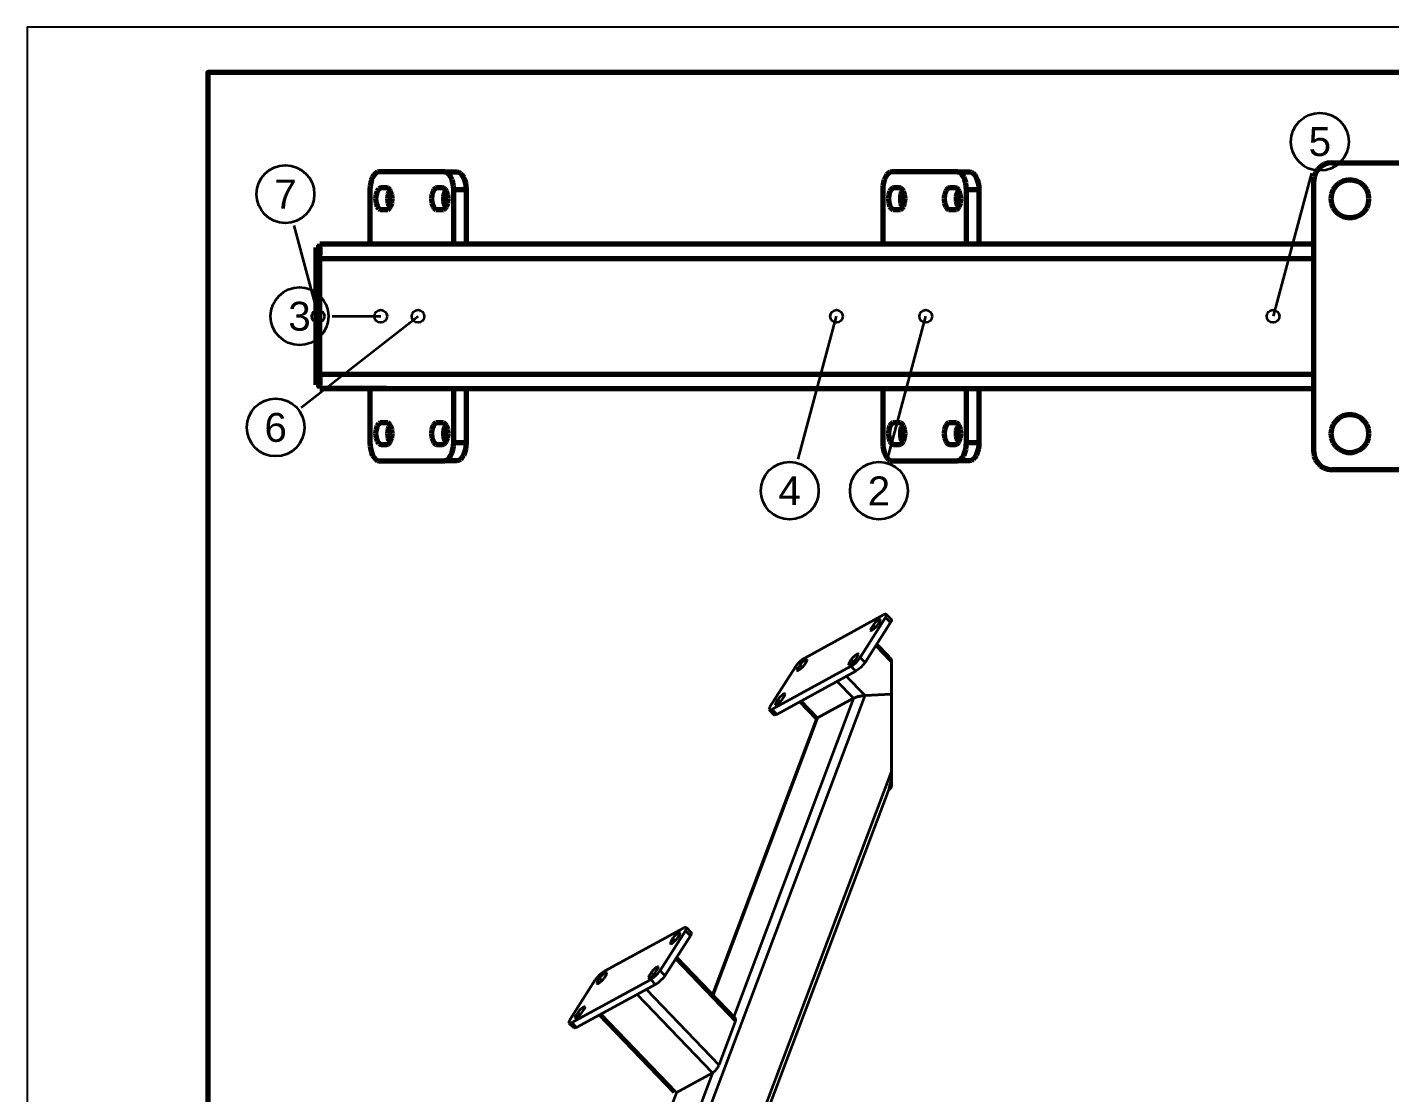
# Model space of a CAD drawing. Header units: millimetres. Extents: x 0 to 594, y 0 to 420.
# Drawn here: x 0 to 150.8, y 302 to 420 of the extents above; entities that cross this region are included whole.
import ezdxf
from ezdxf.enums import TextEntityAlignment as Align

# ---------------------------------------------------------------- set-up
doc = ezdxf.new("R2010")
doc.units = ezdxf.units.MM
doc.styles.add('GOST', font='Arial')

msp = doc.modelspace()

# ---------------------------------------------------------------- linework, layer by layer
at = {"color": 1, "lineweight": 70}
for p, q in [((143.18, 404.56), (142.86, 404.25)), ((143.56, 404.8), (143.18, 404.56)), ((143.98, 404.95), (143.56, 404.8)), ((144.43, 405), (143.98, 404.95)), ((144.43, 405), (174.43, 405)), ((38.02, 402.77), (37.96, 402.39)), ((38.12, 403.11), (38.02, 402.77)), ((38.24, 403.41), (38.12, 403.11)), ((38.4, 403.66), (38.24, 403.41)), ((38.58, 403.85), (38.4, 403.66)), ((38.77, 403.96), (38.58, 403.85)), ((38.97, 404), (38.77, 403.96)), ((46.18, 404), (38.97, 404)), ((46.38, 403.96), (46.18, 404)), ((46.18, 404), (47.55, 404)), ((46.58, 403.85), (46.38, 403.96)), ((46.76, 403.66), (46.58, 403.85)), ((46.91, 403.41), (46.76, 403.66)), ((47.04, 403.11), (46.91, 403.41)), ((47.13, 402.77), (47.04, 403.11)), ((47.19, 402.39), (47.13, 402.77)), ((47.55, 404), (47.76, 403.96)), ((47.76, 403.96), (47.95, 403.85)), ((47.95, 403.85), (48.13, 403.66)), ((48.13, 403.66), (48.28, 403.41)), ((48.28, 403.41), (48.41, 403.11)), ((48.41, 403.11), (48.51, 402.77)), ((48.51, 402.77), (48.56, 402.39)), ((94.79, 402.77), (94.73, 402.39)), ((94.88, 403.11), (94.79, 402.77)), ((95.01, 403.41), (94.88, 403.11)), ((95.17, 403.66), (95.01, 403.41)), ((95.34, 403.85), (95.17, 403.66)), ((95.54, 403.96), (95.34, 403.85)), ((95.74, 404), (95.54, 403.96)), ((102.95, 404), (95.74, 404)), ((103.15, 403.96), (102.95, 404)), ((102.95, 404), (104.32, 404)), ((103.34, 403.85), (103.15, 403.96)), ((103.52, 403.66), (103.34, 403.85)), ((103.68, 403.41), (103.52, 403.66)), ((103.8, 403.11), (103.68, 403.41)), ((103.9, 402.77), (103.8, 403.11)), ((103.96, 402.39), (103.9, 402.77)), ((104.32, 404), (104.52, 403.96)), ((104.52, 403.96), (104.71, 403.85)), ((104.71, 403.85), (104.89, 403.66)), ((104.89, 403.66), (105.05, 403.41)), ((105.05, 403.41), (105.18, 403.11)), ((105.18, 403.11), (105.27, 402.77)), ((105.27, 402.77), (105.33, 402.39)), ((142.48, 403.45), (142.43, 403)), ((142.43, 373), (142.43, 403)), ((142.63, 403.87), (142.48, 403.45)), ((142.86, 404.25), (142.63, 403.87)), ((145.68, 402.96), (145.24, 402.73)), ((146.18, 403.08), (145.68, 402.96)), ((146.68, 403.08), (146.18, 403.08)), ((147.17, 402.96), (146.68, 403.08)), ((147.62, 402.73), (147.17, 402.96)), ((37.96, 402.39), (37.94, 402)), ((37.94, 402), (37.94, 396)), ((38.61, 401.46), (38.56, 401)), ((38.74, 401.85), (38.61, 401.46)), ((38.84, 402), (38.74, 401.85)), ((38.94, 402.11), (38.84, 402)), ((39.06, 402.18), (38.94, 402.11)), ((39.18, 402.2), (39.06, 402.18)), ((39.8, 402.2), (39.18, 402.2)), ((39.92, 402.18), (39.8, 402.2)), ((40.03, 402.11), (39.92, 402.18)), ((39.93, 401), (39.95, 401.27)), ((39.95, 401.27), (40, 401.53)), ((40, 401.53), (40.07, 401.76)), ((40.14, 402), (40.03, 402.11)), ((40.07, 401.76), (40.17, 401.95)), ((40.23, 401.85), (40.14, 402)), ((40.37, 401.46), (40.23, 401.85)), ((40.41, 401), (40.37, 401.46)), ((44.79, 401.46), (44.74, 401)), ((44.92, 401.85), (44.79, 401.46)), ((45.02, 402), (44.92, 401.85)), ((45.12, 402.11), (45.02, 402)), ((45.24, 402.18), (45.12, 402.11)), ((45.36, 402.2), (45.24, 402.18)), ((45.98, 402.2), (45.36, 402.2)), ((46.1, 402.18), (45.98, 402.2)), ((46.21, 402.11), (46.1, 402.18)), ((46.11, 401), (46.13, 401.27)), ((46.13, 401.27), (46.18, 401.53)), ((46.18, 401.53), (46.25, 401.76)), ((46.32, 402), (46.21, 402.11)), ((46.25, 401.76), (46.35, 401.95)), ((46.41, 401.85), (46.32, 402)), ((46.55, 401.46), (46.41, 401.85)), ((46.6, 401), (46.55, 401.46)), ((47.21, 402), (47.19, 402.39)), ((47.21, 396), (47.21, 402)), ((48.58, 402), (47.21, 402)), ((48.56, 402.39), (48.58, 402)), ((48.58, 402), (48.58, 396)), ((94.73, 402.39), (94.71, 402)), ((94.71, 402), (94.71, 396)), ((95.37, 401.46), (95.33, 401)), ((95.51, 401.85), (95.37, 401.46)), ((95.6, 402), (95.51, 401.85)), ((95.71, 402.11), (95.6, 402)), ((95.82, 402.18), (95.71, 402.11)), ((95.94, 402.2), (95.82, 402.18)), ((96.56, 402.2), (95.94, 402.2)), ((96.68, 402.18), (96.56, 402.2)), ((96.8, 402.11), (96.68, 402.18)), ((96.7, 401), (96.71, 401.27)), ((96.71, 401.27), (96.76, 401.53)), ((96.76, 401.53), (96.84, 401.76)), ((96.91, 402), (96.8, 402.11)), ((96.84, 401.76), (96.94, 401.95)), ((97, 401.85), (96.91, 402)), ((97.13, 401.46), (97, 401.85)), ((97.18, 401), (97.13, 401.46)), ((101.55, 401.46), (101.51, 401)), ((101.69, 401.85), (101.55, 401.46)), ((101.78, 402), (101.69, 401.85)), ((101.89, 402.11), (101.78, 402)), ((102, 402.18), (101.89, 402.11)), ((102.12, 402.2), (102, 402.18)), ((102.74, 402.2), (102.12, 402.2)), ((102.86, 402.18), (102.74, 402.2)), ((102.98, 402.11), (102.86, 402.18)), ((102.88, 401), (102.89, 401.27)), ((102.89, 401.27), (102.94, 401.53)), ((102.94, 401.53), (103.02, 401.76)), ((103.09, 402), (102.98, 402.11)), ((103.02, 401.76), (103.12, 401.95)), ((103.18, 401.85), (103.09, 402)), ((103.31, 401.46), (103.18, 401.85)), ((103.36, 401), (103.31, 401.46)), ((103.98, 402), (103.96, 402.39)), ((103.98, 396), (103.98, 402)), ((105.35, 402), (103.98, 402)), ((105.33, 402.39), (105.35, 402)), ((105.35, 402), (105.35, 396)), ((144.39, 401.5), (144.33, 401)), ((144.57, 401.98), (144.39, 401.5)), ((144.86, 402.39), (144.57, 401.98)), ((145.24, 402.73), (144.86, 402.39)), ((148, 402.39), (147.62, 402.73)), ((148.29, 401.98), (148, 402.39)), ((148.47, 401.5), (148.29, 401.98)), ((148.53, 401), (148.47, 401.5)), ((38.56, 401), (38.61, 400.54)), ((38.61, 400.54), (38.74, 400.15)), ((38.74, 400.15), (38.84, 400)), ((38.84, 400), (38.94, 399.89)), ((38.94, 399.89), (39.06, 399.82)), ((39.06, 399.82), (39.18, 399.8)), ((39.18, 399.8), (39.8, 399.8)), ((39.18, 399.8), (39.8, 399.8)), ((39.8, 399.8), (39.92, 399.82)), ((39.92, 399.82), (40.03, 399.89)), ((39.95, 400.73), (39.93, 401)), ((40, 400.47), (39.95, 400.73)), ((40.07, 400.24), (40, 400.47)), ((40.03, 399.89), (40.14, 400)), ((40.17, 400.05), (40.07, 400.24)), ((40.14, 400), (40.23, 400.15)), ((40.23, 400.15), (40.37, 400.54)), ((40.37, 400.54), (40.41, 401)), ((44.74, 401), (44.79, 400.54)), ((44.79, 400.54), (44.92, 400.15)), ((44.92, 400.15), (45.02, 400)), ((45.02, 400), (45.12, 399.89)), ((45.12, 399.89), (45.24, 399.82)), ((45.24, 399.82), (45.36, 399.8)), ((45.36, 399.8), (45.98, 399.8)), ((45.36, 399.8), (45.98, 399.8)), ((45.98, 399.8), (46.1, 399.82)), ((46.1, 399.82), (46.21, 399.89)), ((46.13, 400.73), (46.11, 401)), ((46.18, 400.47), (46.13, 400.73)), ((46.25, 400.24), (46.18, 400.47)), ((46.21, 399.89), (46.32, 400)), ((46.35, 400.05), (46.25, 400.24)), ((46.32, 400), (46.41, 400.15)), ((46.41, 400.15), (46.55, 400.54)), ((46.55, 400.54), (46.6, 401)), ((95.33, 401), (95.37, 400.54)), ((95.37, 400.54), (95.51, 400.15)), ((95.51, 400.15), (95.6, 400)), ((95.6, 400), (95.71, 399.89)), ((95.71, 399.89), (95.82, 399.82)), ((95.82, 399.82), (95.94, 399.8)), ((95.94, 399.8), (96.56, 399.8)), ((95.94, 399.8), (96.56, 399.8)), ((96.56, 399.8), (96.68, 399.82)), ((96.68, 399.82), (96.8, 399.89)), ((96.71, 400.73), (96.7, 401)), ((96.76, 400.47), (96.71, 400.73)), ((96.84, 400.24), (96.76, 400.47)), ((96.8, 399.89), (96.91, 400)), ((96.94, 400.05), (96.84, 400.24)), ((96.91, 400), (97, 400.15)), ((97, 400.15), (97.13, 400.54)), ((97.13, 400.54), (97.18, 401)), ((101.51, 401), (101.55, 400.54)), ((101.55, 400.54), (101.69, 400.15)), ((101.69, 400.15), (101.78, 400)), ((101.78, 400), (101.89, 399.89)), ((101.89, 399.89), (102, 399.82)), ((102, 399.82), (102.12, 399.8)), ((102.12, 399.8), (102.74, 399.8)), ((102.12, 399.8), (102.74, 399.8)), ((102.74, 399.8), (102.86, 399.82)), ((102.86, 399.82), (102.98, 399.89)), ((102.89, 400.73), (102.88, 401)), ((102.94, 400.47), (102.89, 400.73)), ((103.02, 400.24), (102.94, 400.47)), ((102.98, 399.89), (103.09, 400)), ((103.12, 400.05), (103.02, 400.24)), ((103.09, 400), (103.18, 400.15)), ((103.18, 400.15), (103.31, 400.54)), ((103.31, 400.54), (103.36, 401)), ((144.33, 401), (144.39, 400.5)), ((144.39, 400.5), (144.57, 400.02)), ((144.57, 400.02), (144.86, 399.61)), ((148, 399.61), (148.29, 400.02)), ((148.29, 400.02), (148.47, 400.5)), ((148.47, 400.5), (148.53, 401)), ((144.86, 399.61), (145.24, 399.27)), ((145.24, 399.27), (145.68, 399.04)), ((145.68, 399.04), (146.18, 398.92)), ((146.18, 398.92), (146.68, 398.92)), ((146.68, 398.92), (147.17, 399.04)), ((147.17, 399.04), (147.62, 399.27)), ((147.62, 399.27), (148, 399.61)), ((32, 395.6), (32.4, 395.6)), ((32, 395.59), (32, 395.6)), ((32, 395.58), (32, 395.59)), ((32, 395.56), (32, 395.58)), ((32, 395.52), (32, 395.56)), ((32, 395.48), (32, 395.52)), ((32, 395.43), (32, 395.48)), ((32, 395.37), (32, 395.43)), ((32, 395.3), (32, 395.37)), ((32, 395.23), (32, 395.3)), ((32, 395.15), (32, 395.23)), ((32.4, 395.99), (32.4, 396)), ((32.4, 396), (142.43, 396)), ((32.4, 395.96), (32.4, 395.99)), ((32.4, 395.91), (32.4, 395.96)), ((32.4, 395.84), (32.4, 395.91)), ((32.4, 395.75), (32.4, 395.84)), ((32.4, 395.65), (32.4, 395.75)), ((32.4, 395.53), (32.4, 395.65)), ((32.4, 395.6), (32.4, 395.59)), ((32.4, 395.59), (32.4, 395.58)), ((32.4, 395.58), (32.4, 395.56)), ((32.4, 395.56), (32.4, 395.52)), ((32.4, 395.4), (32.4, 395.53)), ((32.4, 395.52), (32.4, 395.48)), ((32.4, 395.48), (32.4, 395.43)), ((32.4, 395.43), (32.4, 395.37)), ((32.4, 395.25), (32.4, 395.4)), ((32.4, 395.37), (32.4, 395.3)), ((32.4, 395.3), (32.4, 395.23)), ((32.4, 395.09), (32.4, 395.25)), ((32.4, 395.23), (32.4, 395.15)), ((39.77, 396), (39.77, 396)), ((39.77, 396), (39.77, 396)), ((39.77, 396), (39.77, 396)), ((39.77, 396), (39.77, 396)), ((39.77, 396), (39.77, 396)), ((39.77, 396), (39.77, 396)), ((39.77, 396), (39.77, 396)), ((39.77, 396), (39.77, 396)), ((39.77, 396), (39.77, 396)), ((39.77, 396), (39.77, 396)), ((39.77, 396), (39.77, 396)), ((39.77, 396), (39.77, 396)), ((39.77, 396), (39.77, 396)), ((39.77, 396), (39.77, 396)), ((45.87, 396), (45.87, 396)), ((81.19, 396), (81.19, 396)), ((81.19, 396), (81.19, 396)), ((81.19, 396), (81.19, 396)), ((81.19, 396), (81.19, 396)), ((81.19, 396), (81.19, 396)), ((81.19, 396), (81.19, 396)), ((81.19, 396), (81.19, 396)), ((81.19, 396), (81.19, 396)), ((81.19, 396), (81.19, 396)), ((81.19, 396), (81.19, 396)), ((81.19, 396), (81.19, 396)), ((81.19, 396), (81.19, 396)), ((81.19, 396), (81.19, 396)), ((81.19, 396), (81.19, 396)), ((102.64, 396), (102.64, 396)), ((121.22, 396), (121.22, 396)), ((121.22, 396), (121.22, 396)), ((121.22, 396), (121.22, 396)), ((121.22, 396), (121.22, 396)), ((121.22, 396), (121.22, 396)), ((121.22, 396), (121.22, 396)), ((121.22, 396), (121.22, 396)), ((121.22, 396), (121.22, 396)), ((121.22, 396), (121.22, 396)), ((121.22, 396), (121.22, 396)), ((121.22, 396), (121.22, 396)), ((121.22, 396), (121.22, 396)), ((121.22, 396), (121.22, 396)), ((121.22, 396), (121.22, 396)), ((32, 395.06), (32, 395.15)), ((32, 394.98), (32, 395.06)), ((32, 394.89), (32, 394.98)), ((32, 394.8), (32, 394.89)), ((32, 381.2), (32, 394.8)), ((32.4, 394.8), (32, 394.8)), ((32.4, 395.15), (32.4, 395.06)), ((32.4, 394.93), (32.4, 395.09)), ((32.4, 395.06), (32.4, 394.98)), ((32.4, 394.98), (32.4, 394.89)), ((32.4, 394.76), (32.4, 394.93)), ((32.4, 394.89), (32.4, 394.8)), ((32.4, 394.58), (32.4, 394.76)), ((32.4, 394.4), (32.4, 394.58)), ((32.4, 381.6), (32.4, 394.4)), ((32.4, 394.4), (142.43, 394.4)), ((32, 381.11), (32, 381.2)), ((32, 381.2), (32.4, 381.2)), ((32, 381.02), (32, 381.11)), ((32, 380.94), (32, 381.02)), ((32, 380.85), (32, 380.94)), ((32, 380.77), (32, 380.85)), ((32, 380.7), (32, 380.77)), ((32, 380.63), (32, 380.7)), ((32, 380.57), (32, 380.63)), ((32, 380.52), (32, 380.57)), ((32, 380.48), (32, 380.52)), ((32, 380.44), (32, 380.48)), ((32, 380.42), (32, 380.44)), ((32, 380.41), (32, 380.42)), ((32, 380.4), (32, 380.41)), ((32.4, 380.4), (32, 380.4)), ((32.4, 381.42), (32.4, 381.6)), ((32.4, 381.6), (142.43, 381.6)), ((32.4, 381.24), (32.4, 381.42)), ((32.4, 381.07), (32.4, 381.24)), ((32.4, 381.2), (32.4, 381.11)), ((32.4, 381.11), (32.4, 381.02)), ((32.4, 380.91), (32.4, 381.07)), ((32.4, 381.02), (32.4, 380.94)), ((32.4, 380.94), (32.4, 380.85)), ((32.4, 380.75), (32.4, 380.91)), ((32.4, 380.85), (32.4, 380.77)), ((32.4, 380.77), (32.4, 380.7)), ((32.4, 380.6), (32.4, 380.75)), ((32.4, 380.7), (32.4, 380.63)), ((32.4, 380.63), (32.4, 380.57)), ((32.4, 380.47), (32.4, 380.6)), ((32.4, 380.57), (32.4, 380.52)), ((32.4, 380.52), (32.4, 380.48)), ((32.4, 380.48), (32.4, 380.44)), ((32.4, 380.35), (32.4, 380.47)), ((32.4, 380.44), (32.4, 380.42)), ((32.4, 380.42), (32.4, 380.41)), ((32.4, 380.41), (32.4, 380.4)), ((32.4, 380.25), (32.4, 380.35)), ((32.4, 380.16), (32.4, 380.25)), ((32.4, 380.09), (32.4, 380.16)), ((32.4, 380.04), (32.4, 380.09)), ((32.4, 380.01), (32.4, 380.04)), ((32.4, 380), (32.4, 380.01)), ((32.4, 380), (142.43, 380)), ((39.77, 380), (32.4, 380)), ((37.94, 380), (37.94, 374)), ((39.77, 380), (45.87, 380)), ((47.21, 374), (47.21, 380)), ((48.58, 380), (48.58, 374)), ((94.71, 380), (94.71, 374)), ((103.98, 374), (103.98, 380)), ((105.35, 380), (105.35, 374)), ((38.74, 375.85), (38.61, 375.46)), ((38.84, 376), (38.74, 375.85)), ((38.94, 376.11), (38.84, 376)), ((39.06, 376.18), (38.94, 376.11)), ((39.18, 376.2), (39.06, 376.18)), ((39.8, 376.2), (39.18, 376.2)), ((39.92, 376.18), (39.8, 376.2)), ((40.03, 376.11), (39.92, 376.18)), ((40, 375.53), (40.07, 375.76)), ((40.14, 376), (40.03, 376.11)), ((40.07, 375.76), (40.17, 375.95)), ((40.23, 375.85), (40.14, 376)), ((40.37, 375.46), (40.23, 375.85)), ((44.92, 375.85), (44.79, 375.46)), ((45.02, 376), (44.92, 375.85)), ((45.12, 376.11), (45.02, 376)), ((45.24, 376.18), (45.12, 376.11)), ((45.36, 376.2), (45.24, 376.18)), ((45.98, 376.2), (45.36, 376.2)), ((46.1, 376.18), (45.98, 376.2)), ((46.21, 376.11), (46.1, 376.18)), ((46.18, 375.53), (46.25, 375.76)), ((46.32, 376), (46.21, 376.11)), ((46.25, 375.76), (46.35, 375.95)), ((46.41, 375.85), (46.32, 376)), ((46.55, 375.46), (46.41, 375.85)), ((95.51, 375.85), (95.37, 375.46)), ((95.6, 376), (95.51, 375.85)), ((95.71, 376.11), (95.6, 376)), ((95.82, 376.18), (95.71, 376.11)), ((95.94, 376.2), (95.82, 376.18)), ((96.56, 376.2), (95.94, 376.2)), ((96.68, 376.18), (96.56, 376.2)), ((96.8, 376.11), (96.68, 376.18)), ((96.76, 375.53), (96.84, 375.76)), ((96.91, 376), (96.8, 376.11)), ((96.84, 375.76), (96.94, 375.95)), ((97, 375.85), (96.91, 376)), ((97.13, 375.46), (97, 375.85)), ((101.69, 375.85), (101.55, 375.46)), ((101.78, 376), (101.69, 375.85)), ((101.89, 376.11), (101.78, 376)), ((102, 376.18), (101.89, 376.11)), ((102.12, 376.2), (102, 376.18)), ((102.74, 376.2), (102.12, 376.2)), ((102.86, 376.18), (102.74, 376.2)), ((102.98, 376.11), (102.86, 376.18)), ((102.94, 375.53), (103.02, 375.76)), ((103.09, 376), (102.98, 376.11)), ((103.02, 375.76), (103.12, 375.95)), ((103.18, 375.85), (103.09, 376)), ((103.31, 375.46), (103.18, 375.85)), ((144.57, 375.98), (144.39, 375.5)), ((144.86, 376.39), (144.57, 375.98)), ((145.24, 376.73), (144.86, 376.39)), ((145.68, 376.96), (145.24, 376.73)), ((146.18, 377.08), (145.68, 376.96)), ((146.68, 377.08), (146.18, 377.08)), ((147.17, 376.96), (146.68, 377.08)), ((147.62, 376.73), (147.17, 376.96)), ((148, 376.39), (147.62, 376.73)), ((148.29, 375.98), (148, 376.39)), ((148.47, 375.5), (148.29, 375.98)), ((38.61, 375.46), (38.56, 375)), ((38.56, 375), (38.61, 374.54)), ((38.61, 374.54), (38.74, 374.15)), ((38.74, 374.15), (38.84, 374)), ((39.93, 375), (39.95, 375.27)), ((39.95, 374.73), (39.93, 375)), ((39.95, 375.27), (40, 375.53)), ((40, 374.47), (39.95, 374.73)), ((40.07, 374.24), (40, 374.47)), ((40.17, 374.05), (40.07, 374.24)), ((40.14, 374), (40.23, 374.15)), ((40.23, 374.15), (40.37, 374.54)), ((40.41, 375), (40.37, 375.46)), ((40.37, 374.54), (40.41, 375)), ((44.79, 375.46), (44.74, 375)), ((44.74, 375), (44.79, 374.54)), ((44.79, 374.54), (44.92, 374.15)), ((44.92, 374.15), (45.02, 374)), ((46.11, 375), (46.13, 375.27)), ((46.13, 374.73), (46.11, 375)), ((46.13, 375.27), (46.18, 375.53)), ((46.18, 374.47), (46.13, 374.73)), ((46.25, 374.24), (46.18, 374.47)), ((46.35, 374.05), (46.25, 374.24)), ((46.32, 374), (46.41, 374.15)), ((46.41, 374.15), (46.55, 374.54)), ((46.6, 375), (46.55, 375.46)), ((46.55, 374.54), (46.6, 375)), ((95.37, 375.46), (95.33, 375)), ((95.33, 375), (95.37, 374.54)), ((95.37, 374.54), (95.51, 374.15)), ((95.51, 374.15), (95.6, 374)), ((96.7, 375), (96.71, 375.27)), ((96.71, 374.73), (96.7, 375)), ((96.71, 375.27), (96.76, 375.53)), ((96.76, 374.47), (96.71, 374.73)), ((96.84, 374.24), (96.76, 374.47)), ((96.94, 374.05), (96.84, 374.24)), ((96.91, 374), (97, 374.15)), ((97, 374.15), (97.13, 374.54)), ((97.18, 375), (97.13, 375.46)), ((97.13, 374.54), (97.18, 375)), ((101.55, 375.46), (101.51, 375)), ((101.51, 375), (101.55, 374.54)), ((101.55, 374.54), (101.69, 374.15)), ((101.69, 374.15), (101.78, 374)), ((102.88, 375), (102.89, 375.27)), ((102.89, 374.73), (102.88, 375)), ((102.89, 375.27), (102.94, 375.53)), ((102.94, 374.47), (102.89, 374.73)), ((103.02, 374.24), (102.94, 374.47)), ((103.12, 374.05), (103.02, 374.24)), ((103.09, 374), (103.18, 374.15)), ((103.18, 374.15), (103.31, 374.54)), ((103.36, 375), (103.31, 375.46)), ((103.31, 374.54), (103.36, 375)), ((144.39, 375.5), (144.33, 375)), ((144.33, 375), (144.39, 374.5)), ((144.39, 374.5), (144.57, 374.02)), ((148.29, 374.02), (148.47, 374.5)), ((148.53, 375), (148.47, 375.5)), ((148.47, 374.5), (148.53, 375)), ((37.94, 374), (37.96, 373.61)), ((37.96, 373.61), (38.02, 373.23)), ((38.02, 373.23), (38.12, 372.89)), ((38.12, 372.89), (38.24, 372.59)), ((38.24, 372.59), (38.4, 372.34)), ((38.84, 374), (38.94, 373.89)), ((38.94, 373.89), (39.06, 373.82)), ((39.06, 373.82), (39.18, 373.8)), ((39.18, 373.8), (39.8, 373.8)), ((39.8, 373.8), (39.92, 373.82)), ((39.92, 373.82), (40.03, 373.89)), ((40.03, 373.89), (40.14, 374)), ((45.02, 374), (45.12, 373.89)), ((45.12, 373.89), (45.24, 373.82)), ((45.24, 373.82), (45.36, 373.8)), ((45.36, 373.8), (45.98, 373.8)), ((45.98, 373.8), (46.1, 373.82)), ((46.1, 373.82), (46.21, 373.89)), ((46.21, 373.89), (46.32, 374)), ((46.76, 372.34), (46.91, 372.59)), ((46.91, 372.59), (47.04, 372.89)), ((47.04, 372.89), (47.13, 373.23)), ((47.13, 373.23), (47.19, 373.61)), ((47.19, 373.61), (47.21, 374)), ((47.21, 374), (48.58, 374)), ((48.28, 372.59), (48.13, 372.34)), ((48.41, 372.89), (48.28, 372.59)), ((48.51, 373.23), (48.41, 372.89)), ((48.56, 373.61), (48.51, 373.23)), ((48.58, 374), (48.56, 373.61)), ((94.71, 374), (94.73, 373.61)), ((94.73, 373.61), (94.79, 373.23)), ((94.79, 373.23), (94.88, 372.89)), ((94.88, 372.89), (95.01, 372.59)), ((95.01, 372.59), (95.17, 372.34)), ((95.6, 374), (95.71, 373.89)), ((95.71, 373.89), (95.82, 373.82)), ((95.82, 373.82), (95.94, 373.8)), ((95.94, 373.8), (96.56, 373.8)), ((96.56, 373.8), (96.68, 373.82)), ((96.68, 373.82), (96.8, 373.89)), ((96.8, 373.89), (96.91, 374)), ((101.78, 374), (101.89, 373.89)), ((101.89, 373.89), (102, 373.82)), ((102, 373.82), (102.12, 373.8)), ((102.12, 373.8), (102.74, 373.8)), ((102.74, 373.8), (102.86, 373.82)), ((102.86, 373.82), (102.98, 373.89)), ((102.98, 373.89), (103.09, 374)), ((103.52, 372.34), (103.68, 372.59)), ((103.68, 372.59), (103.8, 372.89)), ((103.8, 372.89), (103.9, 373.23)), ((103.9, 373.23), (103.96, 373.61)), ((103.96, 373.61), (103.98, 374)), ((103.98, 374), (105.35, 374)), ((105.05, 372.59), (104.89, 372.34)), ((105.18, 372.89), (105.05, 372.59)), ((105.27, 373.23), (105.18, 372.89)), ((105.33, 373.61), (105.27, 373.23)), ((105.35, 374), (105.33, 373.61)), ((142.43, 373), (142.48, 372.55)), ((144.57, 374.02), (144.86, 373.61)), ((144.86, 373.61), (145.24, 373.27)), ((145.24, 373.27), (145.68, 373.04)), ((145.68, 373.04), (146.18, 372.92)), ((146.18, 372.92), (146.68, 372.92)), ((146.68, 372.92), (147.17, 373.04)), ((147.17, 373.04), (147.62, 373.27)), ((147.62, 373.27), (148, 373.61)), ((148, 373.61), (148.29, 374.02)), ((38.4, 372.34), (38.58, 372.15)), ((38.58, 372.15), (38.77, 372.04)), ((38.77, 372.04), (38.97, 372)), ((38.97, 372), (46.18, 372)), ((46.18, 372), (46.38, 372.04)), ((47.55, 372), (46.18, 372)), ((46.38, 372.04), (46.58, 372.15)), ((46.58, 372.15), (46.76, 372.34)), ((47.76, 372.04), (47.55, 372)), ((47.95, 372.15), (47.76, 372.04)), ((48.13, 372.34), (47.95, 372.15)), ((95.17, 372.34), (95.34, 372.15)), ((95.34, 372.15), (95.54, 372.04)), ((95.54, 372.04), (95.74, 372)), ((95.74, 372), (102.95, 372)), ((102.95, 372), (103.15, 372.04)), ((104.32, 372), (102.95, 372)), ((103.15, 372.04), (103.34, 372.15)), ((103.34, 372.15), (103.52, 372.34)), ((104.52, 372.04), (104.32, 372)), ((104.71, 372.15), (104.52, 372.04)), ((104.89, 372.34), (104.71, 372.15)), ((142.48, 372.55), (142.63, 372.13)), ((142.63, 372.13), (142.86, 371.75)), ((142.86, 371.75), (143.18, 371.44)), ((143.18, 371.44), (143.56, 371.2)), ((143.56, 371.2), (143.98, 371.05)), ((143.98, 371.05), (144.43, 371)), ((174.43, 371), (144.43, 371))]:
    msp.add_line(p, q, dxfattribs=at)
at = {"color": 7, "lineweight": 35}
for p, q in [((142.17, 403.84), (137.92, 388)), ((29.51, 398.05), (32.2, 388)), ((30.34, 377.9), (43.26, 388)), ((33.74, 388), (39.14, 388)), ((85.34, 372.16), (89.59, 388)), ((95.22, 372.16), (99.47, 388))]:
    msp.add_line(p, q, dxfattribs=at)
at = {"color": 1, "lineweight": 35}
for p, q in [((94.81, 354.92), (86.07, 350.15)), ((92.22, 350.21), (95.03, 354.63)), ((94.92, 354.97), (94.81, 354.92)), ((95.01, 355), (94.92, 354.97)), ((95.08, 355), (95.01, 355)), ((95.03, 354.63), (95.1, 354.75)), ((95.57, 354.07), (95.03, 354.63)), ((95.13, 354.98), (95.08, 355)), ((95.1, 354.75), (95.14, 354.85)), ((95.15, 354.93), (95.13, 354.98)), ((95.13, 354.98), (95.67, 354.42)), ((95.14, 354.85), (95.15, 354.93)), ((95.57, 354.07), (92.75, 349.65)), ((93.34, 353.27), (93.33, 353.23)), ((93.33, 353.23), (93.34, 353.19)), ((93.4, 353.41), (93.34, 353.27)), ((93.34, 353.19), (93.39, 353.18)), ((93.39, 353.18), (93.47, 353.2)), ((93.64, 353.78), (93.4, 353.41)), ((93.56, 353.24), (93.4, 353.41)), ((93.47, 353.2), (93.58, 353.26)), ((93.58, 353.26), (93.7, 353.34)), ((93.84, 354.03), (93.64, 353.78)), ((93.9, 353.52), (93.64, 353.78)), ((93.7, 353.34), (93.96, 353.57)), ((94.09, 354.26), (93.84, 354.03)), ((93.96, 353.57), (94.15, 353.81)), ((94.21, 354.34), (94.09, 354.26)), ((94.15, 353.81), (94.39, 354.19)), ((94.32, 354.4), (94.21, 354.34)), ((94.4, 354.42), (94.32, 354.4)), ((94.39, 354.19), (94.46, 354.33)), ((94.45, 354.4), (94.4, 354.42)), ((94.46, 354.37), (94.45, 354.4)), ((94.46, 354.33), (94.46, 354.37)), ((95.64, 354.19), (95.57, 354.07)), ((95.68, 354.29), (95.64, 354.19)), ((95.67, 354.42), (95.69, 354.37)), ((95.69, 354.37), (95.68, 354.29)), ((95.64, 349.72), (93.93, 351.5)), ((95.48, 350.25), (94.07, 351.71)), ((85.8, 349.97), (85.51, 349.73)), ((86.07, 350.15), (85.8, 349.97)), ((86.2, 349.97), (86.09, 349.92)), ((86.28, 349.99), (86.2, 349.97)), ((86.33, 349.98), (86.28, 349.99)), ((86.34, 349.95), (86.33, 349.98)), ((86.34, 349.9), (86.34, 349.95)), ((91.23, 350), (90.99, 349.62)), ((91.42, 350.24), (91.23, 350)), ((91.49, 349.73), (91.23, 350)), ((91.68, 350.47), (91.42, 350.24)), ((91.54, 349.78), (91.74, 350.03)), ((91.8, 350.55), (91.68, 350.47)), ((91.74, 350.03), (91.98, 350.4)), ((91.91, 350.61), (91.8, 350.55)), ((91.99, 350.63), (91.91, 350.61)), ((91.98, 350.4), (92.04, 350.54)), ((92.04, 350.62), (91.99, 350.63)), ((92.02, 349.94), (92.22, 350.21)), ((92.05, 350.59), (92.04, 350.62)), ((92.04, 350.54), (92.05, 350.59)), ((92.22, 350.21), (92.75, 349.65)), ((95.48, 350.25), (95.5, 350.22)), ((95.5, 350.22), (95.52, 350.2)), ((95.52, 350.2), (95.54, 350.17)), ((95.54, 350.17), (95.55, 350.14)), ((95.55, 350.14), (95.57, 350.1)), ((95.55, 350.14), (95.6, 350.11)), ((95.57, 350.1), (95.58, 350.07)), ((95.58, 350.07), (95.6, 350.03)), ((95.6, 350.11), (95.64, 350.05)), ((95.6, 350.03), (95.61, 349.99)), ((95.61, 349.99), (95.62, 349.95)), ((95.62, 349.95), (95.62, 349.91)), ((95.64, 350.05), (95.66, 349.98)), ((95.66, 349.98), (95.67, 349.9)), ((85.04, 349.18), (82.22, 344.76)), ((82.45, 344.47), (91.19, 349.23)), ((91.73, 348.68), (82.98, 343.91)), ((85.24, 349.45), (85.04, 349.18)), ((85.28, 348.98), (85.21, 348.85)), ((85.21, 348.85), (85.21, 348.8)), ((85.21, 348.8), (85.22, 348.77)), ((85.22, 348.77), (85.27, 348.76)), ((85.51, 349.73), (85.24, 349.45)), ((85.27, 348.76), (85.35, 348.78)), ((85.52, 349.36), (85.28, 348.98)), ((85.43, 348.82), (85.28, 348.98)), ((85.35, 348.78), (85.46, 348.83)), ((85.46, 348.83), (85.58, 348.92)), ((85.71, 349.6), (85.52, 349.36)), ((85.78, 349.09), (85.52, 349.36)), ((85.58, 348.92), (85.83, 349.15)), ((85.97, 349.83), (85.71, 349.6)), ((85.83, 349.15), (86.03, 349.39)), ((86.09, 349.92), (85.97, 349.83)), ((86.03, 349.39), (86.27, 349.77)), ((86.27, 349.77), (86.34, 349.9)), ((90.99, 349.62), (90.92, 349.48)), ((90.92, 349.48), (90.92, 349.44)), ((90.92, 349.44), (90.93, 349.41)), ((90.93, 349.41), (90.98, 349.39)), ((90.98, 349.39), (91.06, 349.41)), ((91.14, 349.46), (90.99, 349.62)), ((91.06, 349.41), (91.17, 349.47)), ((91.17, 349.47), (91.29, 349.55)), ((91.19, 349.23), (91.46, 349.41)), ((91.73, 348.68), (91.19, 349.23)), ((91.29, 349.55), (91.54, 349.78)), ((91.46, 349.41), (91.75, 349.66)), ((92, 348.86), (91.73, 348.68)), ((91.75, 349.66), (92.02, 349.94)), ((92.29, 349.1), (92, 348.86)), ((92.55, 349.38), (92.29, 349.1)), ((92.75, 349.65), (92.55, 349.38)), ((95.62, 349.91), (95.63, 349.86)), ((95.67, 349.9), (95.62, 349.91)), ((95.63, 349.86), (95.63, 349.82)), ((95.63, 349.82), (95.64, 349.77)), ((95.64, 349.77), (95.64, 349.72)), ((95.64, 349.72), (95.64, 346.14)), ((95.67, 349.9), (95.67, 336.04)), ((91.49, 345.69), (89.68, 347.56)), ((92.76, 346), (90.71, 348.12)), ((44.19, 217.09), (92.76, 346)), ((91.49, 345.69), (78.22, 310.47)), ((83.11, 345.57), (82.87, 345.19)), ((83.3, 345.81), (83.11, 345.57)), ((83.37, 345.3), (83.11, 345.57)), ((83.56, 346.04), (83.3, 345.81)), ((83.42, 345.36), (83.62, 345.6)), ((83.68, 346.13), (83.56, 346.04)), ((83.62, 345.6), (83.86, 345.98)), ((83.78, 346.19), (83.68, 346.13)), ((83.87, 346.21), (83.78, 346.19)), ((83.86, 345.98), (83.92, 346.11)), ((83.92, 346.19), (83.87, 346.21)), ((83.93, 346.16), (83.92, 346.19)), ((83.92, 346.11), (83.93, 346.16)), ((91.49, 345.69), (87.49, 343.51)), ((87.49, 343.51), (91.49, 345.69)), ((91.55, 345.72), (91.49, 345.69)), ((91.49, 345.69), (91.55, 345.72)), ((91.62, 345.75), (91.55, 345.72)), ((91.55, 345.72), (91.62, 345.75)), ((91.7, 345.78), (91.62, 345.75)), ((91.62, 345.75), (91.7, 345.78)), ((91.78, 345.81), (91.7, 345.78)), ((91.7, 345.78), (91.78, 345.81)), ((91.87, 345.84), (91.78, 345.81)), ((91.78, 345.81), (91.87, 345.84)), ((91.97, 345.87), (91.87, 345.84)), ((91.87, 345.84), (91.97, 345.87)), ((92.07, 345.89), (91.97, 345.87)), ((91.97, 345.87), (92.07, 345.89)), ((92.17, 345.91), (92.07, 345.89)), ((92.07, 345.89), (92.17, 345.91)), ((92.27, 345.94), (92.17, 345.91)), ((92.17, 345.91), (92.27, 345.94)), ((92.37, 345.95), (92.27, 345.94)), ((92.27, 345.94), (92.37, 345.95)), ((92.48, 345.97), (92.37, 345.95)), ((92.37, 345.95), (92.48, 345.97)), ((92.57, 345.98), (92.48, 345.97)), ((92.48, 345.97), (92.57, 345.98)), ((92.67, 345.99), (92.57, 345.98)), ((92.57, 345.98), (92.67, 345.99)), ((92.76, 346), (92.67, 345.99)), ((92.67, 345.99), (92.76, 346)), ((95.64, 346.14), (92.76, 346)), ((92.76, 346), (95.64, 346.14)), ((95.64, 346.14), (95.64, 337.56)), ((82.12, 344.54), (82.11, 344.46)), ((82.11, 344.46), (82.13, 344.41)), ((82.16, 344.64), (82.12, 344.54)), ((82.13, 344.41), (82.17, 344.39)), ((82.13, 344.41), (82.66, 343.85)), ((82.22, 344.76), (82.16, 344.64)), ((82.17, 344.39), (82.24, 344.39)), ((82.24, 344.39), (82.34, 344.42)), ((82.34, 344.42), (82.45, 344.47)), ((82.45, 344.47), (82.98, 343.91)), ((82.87, 345.19), (82.8, 345.06)), ((82.8, 345.06), (82.8, 345.01)), ((82.8, 345.01), (82.81, 344.98)), ((82.81, 344.98), (82.86, 344.97)), ((82.86, 344.97), (82.94, 344.99)), ((83.02, 345.03), (82.87, 345.19)), ((82.94, 344.99), (83.04, 345.05)), ((83.04, 345.05), (83.17, 345.13)), ((83.17, 345.13), (83.42, 345.36)), ((87.33, 343.36), (85.49, 345.28)), ((87.49, 343.51), (85.69, 345.39)), ((87.34, 343.39), (75.86, 312.92)), ((87.49, 343.51), (75.93, 312.84)), ((82.71, 343.83), (82.66, 343.85)), ((82.78, 343.83), (82.71, 343.83)), ((82.87, 343.86), (82.78, 343.83)), ((82.98, 343.91), (82.87, 343.86)), ((87.35, 343.4), (87.34, 343.39)), ((87.34, 343.39), (87.35, 343.4)), ((87.34, 343.37), (87.34, 343.39)), ((87.34, 343.36), (87.34, 343.37)), ((87.34, 343.35), (87.34, 343.36)), ((87.35, 343.34), (87.34, 343.35)), ((87.36, 343.41), (87.35, 343.4)), ((87.35, 343.4), (87.36, 343.41)), ((87.35, 343.4), (87.35, 343.4)), ((87.36, 343.33), (87.35, 343.34)), ((87.37, 343.42), (87.36, 343.41)), ((87.36, 343.41), (87.37, 343.42)), ((87.36, 343.33), (87.36, 343.33)), ((87.38, 343.44), (87.37, 343.43)), ((87.37, 343.42), (87.38, 343.44)), ((87.37, 343.43), (87.37, 343.42)), ((87.39, 343.45), (87.38, 343.44)), ((87.38, 343.44), (87.4, 343.45)), ((87.4, 343.45), (87.39, 343.45)), ((87.4, 343.45), (87.42, 343.47)), ((87.41, 343.46), (87.4, 343.45)), ((87.43, 343.47), (87.41, 343.46)), ((87.42, 343.47), (87.44, 343.48)), ((87.44, 343.48), (87.43, 343.47)), ((87.46, 343.49), (87.44, 343.48)), ((87.44, 343.48), (87.46, 343.49)), ((87.46, 343.49), (87.49, 343.51)), ((87.47, 343.5), (87.46, 343.49)), ((87.49, 343.51), (87.47, 343.5)), ((95.64, 337.56), (49.54, 215.22)), ((95.56, 336.49), (95.54, 336.34)), ((95.58, 336.63), (95.56, 336.49)), ((95.6, 336.78), (95.58, 336.63)), ((95.61, 336.94), (95.6, 336.78)), ((95.62, 337.09), (95.61, 336.94)), ((95.63, 337.25), (95.62, 337.09)), ((95.64, 337.41), (95.63, 337.25)), ((95.64, 337.56), (95.64, 337.41)), ((95.37, 335.64), (49.95, 215.08)), ((95.42, 335.54), (95.31, 335.48)), ((95.42, 335.54), (95.34, 335.57)), ((95.4, 335.74), (95.37, 335.64)), ((95.4, 335.73), (95.48, 335.91)), ((95.43, 335.84), (95.4, 335.74)), ((95.51, 335.62), (95.42, 335.54)), ((95.47, 335.95), (95.43, 335.84)), ((95.49, 336.08), (95.47, 335.95)), ((95.48, 335.91), (95.51, 336.09)), ((95.52, 336.21), (95.49, 336.08)), ((95.51, 336.09), (95.51, 336.17)), ((95.51, 336.09), (95.67, 336.04)), ((95.59, 335.74), (95.51, 335.62)), ((95.54, 336.34), (95.52, 336.21)), ((95.65, 335.89), (95.59, 335.74)), ((95.67, 336.04), (95.65, 335.89)), ((72.65, 320.24), (63.9, 315.48)), ((70.06, 315.53), (72.87, 319.95)), ((72.76, 320.29), (72.65, 320.24)), ((72.85, 320.32), (72.76, 320.29)), ((72.92, 320.32), (72.85, 320.32)), ((72.87, 319.95), (72.94, 320.07)), ((73.41, 319.39), (72.87, 319.95)), ((72.97, 320.3), (72.92, 320.32)), ((72.94, 320.07), (72.98, 320.17)), ((72.99, 320.25), (72.97, 320.3)), ((72.97, 320.3), (73.5, 319.74)), ((72.98, 320.17), (72.99, 320.25)), ((73.41, 319.39), (70.59, 314.97)), ((71.24, 318.73), (71.17, 318.6)), ((71.17, 318.6), (71.17, 318.55)), ((71.17, 318.55), (71.18, 318.52)), ((71.18, 318.52), (71.23, 318.5)), ((71.23, 318.5), (71.31, 318.52)), ((71.48, 319.11), (71.24, 318.73)), ((71.39, 318.57), (71.24, 318.73)), ((71.31, 318.52), (71.42, 318.58)), ((71.42, 318.58), (71.54, 318.67)), ((71.67, 319.35), (71.48, 319.11)), ((71.74, 318.84), (71.48, 319.11)), ((71.54, 318.67), (71.79, 318.9)), ((71.93, 319.58), (71.67, 319.35)), ((71.79, 318.9), (71.99, 319.14)), ((72.05, 319.66), (71.93, 319.58)), ((71.99, 319.14), (72.23, 319.52)), ((72.16, 319.72), (72.05, 319.66)), ((72.24, 319.74), (72.16, 319.72)), ((72.23, 319.52), (72.29, 319.65)), ((72.29, 319.73), (72.24, 319.74)), ((72.3, 319.7), (72.29, 319.73)), ((72.29, 319.65), (72.3, 319.7)), ((73.47, 319.51), (73.41, 319.39)), ((73.51, 319.61), (73.47, 319.51)), ((73.5, 319.74), (73.52, 319.69)), ((73.52, 319.69), (73.51, 319.61)), ((71.77, 316.82), (78.4, 309.91)), ((78.41, 310.26), (71.91, 317.04)), ((63.63, 315.3), (63.34, 315.05)), ((63.9, 315.48), (63.63, 315.3)), ((64.03, 315.3), (63.93, 315.24)), ((64.12, 315.32), (64.03, 315.3)), ((64.16, 315.3), (64.12, 315.32)), ((64.18, 315.27), (64.16, 315.3)), ((64.17, 315.23), (64.18, 315.27)), ((69.07, 315.32), (68.82, 314.94)), ((69.26, 315.56), (69.07, 315.32)), ((69.32, 315.05), (69.07, 315.32)), ((69.51, 315.79), (69.26, 315.56)), ((69.38, 315.11), (69.57, 315.35)), ((69.64, 315.88), (69.51, 315.79)), ((69.57, 315.35), (69.81, 315.73)), ((69.59, 314.98), (69.85, 315.26)), ((69.74, 315.93), (69.64, 315.88)), ((69.82, 315.95), (69.74, 315.93)), ((69.81, 315.73), (69.88, 315.86)), ((69.87, 315.94), (69.82, 315.95)), ((69.85, 315.26), (70.06, 315.53)), ((69.89, 315.91), (69.87, 315.94)), ((69.88, 315.86), (69.89, 315.91)), ((70.06, 315.53), (70.59, 314.97)), ((62.88, 314.5), (60.06, 310.08)), ((60.28, 309.79), (69.03, 314.56)), ((69.56, 314), (60.82, 309.24)), ((63.08, 314.77), (62.88, 314.5)), ((63.12, 314.31), (63.05, 314.17)), ((63.05, 314.17), (63.05, 314.12)), ((63.05, 314.12), (63.06, 314.09)), ((63.06, 314.09), (63.11, 314.08)), ((63.34, 315.05), (63.08, 314.77)), ((63.11, 314.08), (63.19, 314.1)), ((63.36, 314.68), (63.12, 314.31)), ((63.27, 314.14), (63.12, 314.31)), ((63.19, 314.1), (63.29, 314.16)), ((63.29, 314.16), (63.42, 314.24)), ((63.55, 314.93), (63.36, 314.68)), ((63.62, 314.42), (63.36, 314.68)), ((63.42, 314.24), (63.67, 314.47)), ((63.81, 315.16), (63.55, 314.93)), ((63.67, 314.47), (63.87, 314.71)), ((63.93, 315.24), (63.81, 315.16)), ((63.87, 314.71), (64.11, 315.09)), ((64.11, 315.09), (64.17, 315.23)), ((68.76, 314.81), (68.75, 314.76)), ((68.75, 314.76), (68.77, 314.73)), ((68.82, 314.94), (68.76, 314.81)), ((68.77, 314.73), (68.82, 314.71)), ((68.98, 314.78), (68.82, 314.94)), ((68.82, 314.71), (68.9, 314.74)), ((68.9, 314.74), (69, 314.79)), ((69, 314.79), (69.13, 314.88)), ((69.03, 314.56), (69.3, 314.74)), ((69.56, 314), (69.03, 314.56)), ((69.13, 314.88), (69.38, 315.11)), ((69.3, 314.74), (69.59, 314.98)), ((69.83, 314.18), (69.56, 314)), ((70.12, 314.43), (69.83, 314.18)), ((70.39, 314.7), (70.12, 314.43)), ((70.59, 314.97), (70.39, 314.7)), ((75.86, 304.21), (67.52, 312.89)), ((76.59, 305.08), (68.55, 313.45)), ((60.94, 310.9), (60.7, 310.52)), ((61.14, 311.14), (60.94, 310.9)), ((61.2, 310.63), (60.94, 310.9)), ((61.39, 311.37), (61.14, 311.14)), ((61.26, 310.68), (61.45, 310.93)), ((61.52, 311.45), (61.39, 311.37)), ((61.45, 310.93), (61.69, 311.3)), ((61.62, 311.51), (61.52, 311.45)), ((61.7, 311.53), (61.62, 311.51)), ((61.69, 311.3), (61.76, 311.44)), ((61.75, 311.52), (61.7, 311.53)), ((61.76, 311.48), (61.75, 311.52)), ((61.76, 311.44), (61.76, 311.48)), ((59.95, 309.86), (59.94, 309.78)), ((59.94, 309.78), (59.96, 309.73)), ((59.99, 309.96), (59.95, 309.86)), ((59.96, 309.73), (60.01, 309.71)), ((59.96, 309.73), (60.5, 309.18)), ((60.06, 310.08), (59.99, 309.96)), ((60.01, 309.71), (60.08, 309.71)), ((60.08, 309.71), (60.17, 309.74)), ((60.17, 309.74), (60.28, 309.79)), ((60.28, 309.79), (60.82, 309.24)), ((60.64, 310.38), (60.63, 310.34)), ((60.63, 310.34), (60.65, 310.31)), ((60.7, 310.52), (60.64, 310.38)), ((60.65, 310.31), (60.69, 310.29)), ((60.69, 310.29), (60.78, 310.31)), ((60.86, 310.36), (60.7, 310.52)), ((60.82, 309.24), (60.71, 309.18)), ((60.78, 310.31), (60.88, 310.37)), ((60.88, 310.37), (61, 310.45)), ((61, 310.45), (61.26, 310.68)), ((71.58, 302.01), (63.32, 310.6)), ((71.86, 302.03), (63.52, 310.71)), ((76.59, 305.08), (78.4, 309.91)), ((78.4, 309.91), (78.42, 309.94)), ((78.42, 310.25), (78.41, 310.26)), ((78.43, 310.23), (78.42, 310.25)), ((78.42, 309.94), (78.43, 309.98)), ((78.44, 310.22), (78.43, 310.23)), ((78.43, 309.98), (78.44, 310.01)), ((78.45, 310.2), (78.44, 310.22)), ((78.44, 310.04), (78.45, 310.07)), ((78.44, 310.01), (78.44, 310.04)), ((78.45, 310.17), (78.45, 310.2)), ((78.45, 310.15), (78.45, 310.17)), ((78.45, 310.13), (78.45, 310.15)), ((78.45, 310.1), (78.45, 310.13)), ((78.45, 310.07), (78.45, 310.1)), ((60.55, 309.15), (60.5, 309.18)), ((60.62, 309.16), (60.55, 309.15)), ((60.71, 309.18), (60.62, 309.16)), ((76.33, 304.65), (76.39, 304.72)), ((76.39, 304.72), (76.44, 304.79)), ((76.44, 304.79), (76.48, 304.87)), ((76.48, 304.87), (76.52, 304.94)), ((76.52, 304.94), (76.56, 305.01)), ((76.56, 305.01), (76.59, 305.08)), ((75.86, 304.21), (62.59, 268.99)), ((71.86, 302.03), (75.86, 304.21)), ((75.86, 304.21), (75.92, 304.24)), ((75.92, 304.24), (75.98, 304.28)), ((75.98, 304.28), (76.04, 304.33)), ((76.04, 304.33), (76.1, 304.38)), ((76.1, 304.38), (76.16, 304.44)), ((76.16, 304.44), (76.22, 304.51)), ((76.22, 304.51), (76.28, 304.58)), ((76.28, 304.58), (76.33, 304.65)), ((71.86, 302.03), (60.31, 271.36)), ((71.81, 302), (71.83, 302.02)), ((71.83, 302.02), (71.86, 302.03))]:
    msp.add_line(p, q, dxfattribs=at)
at = {"color": 7, "lineweight": 25}
msp.add_lwpolyline([(0, 0), (594, 0), (594, 420), (0, 420)], close=True, dxfattribs=at)
at = {"color": 7, "lineweight": 70}
msp.add_lwpolyline([(20, 5), (589, 5), (589, 415), (20, 415)], close=True, dxfattribs=at)
at = {"color": 7, "lineweight": 35}
for centre, radius in [((143.1, 407.32), 3.2), ((28.58, 401.52), 3.2), ((30.14, 388), 3.2), ((32.2, 388), 0.7), ((39.14, 388), 0.7), ((43.26, 388), 0.7), ((89.59, 388), 0.7), ((99.47, 388), 0.7), ((137.92, 388), 0.7), ((27.5, 375.69), 3.2), ((84.41, 368.68), 3.2), ((94.29, 368.68), 3.2)]:
    msp.add_circle(centre, radius, dxfattribs=at)

# ---------------------------------------------------------------- texts
at = {"color": 7, "style": 'GOST'}
for s, p in [('5', (143.1, 407.32)), ('7', (28.58, 401.52)), ('3', (30.14, 388)), ('6', (27.5, 375.69)), ('4', (84.41, 368.68)), ('2', (94.29, 368.68))]:
    msp.add_text(s, height=3.2, dxfattribs=at).set_placement(p, align=Align.MIDDLE)

doc.saveas('drawing.dxf')
